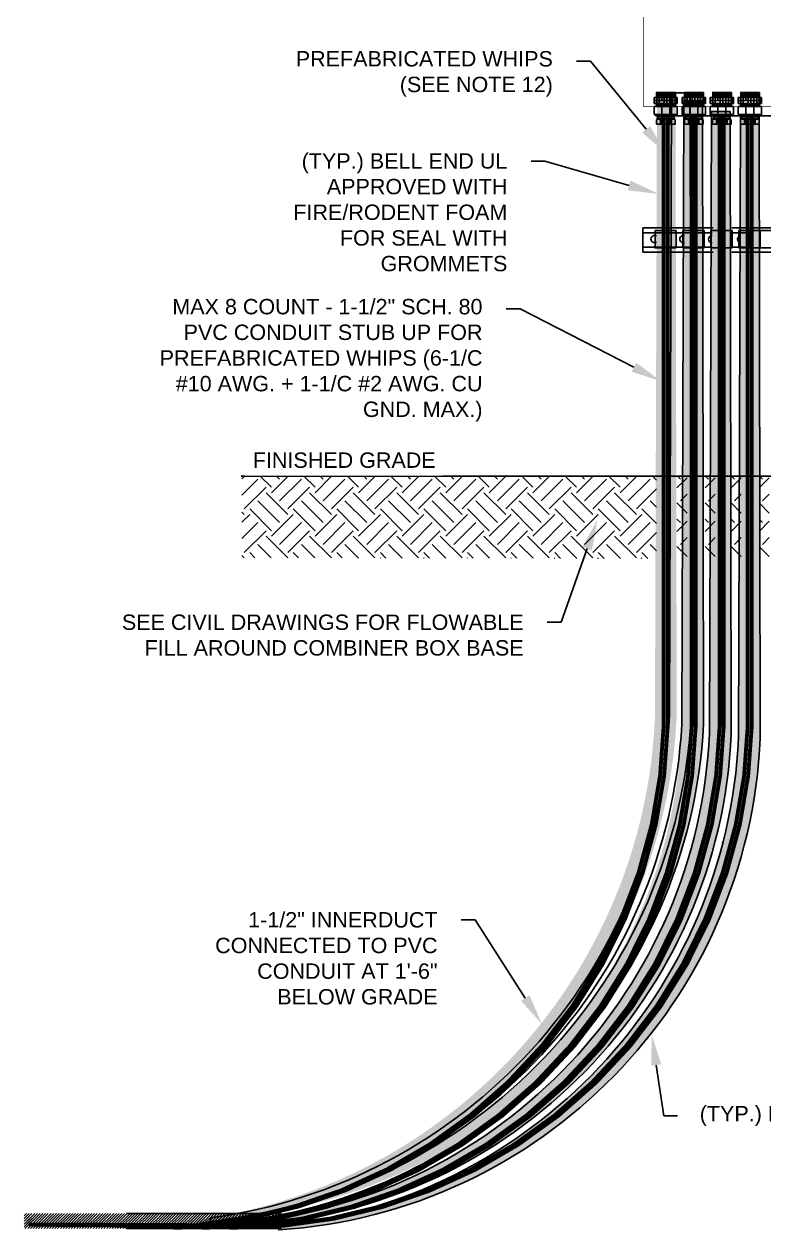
# Model space of a CAD drawing. Header units: feet. Extents: x -496 to 721, y -497 to 166.
# Drawn here: x -272 to -223.9, y -186.2 to -107.8 of the extents above; entities that cross this region are included whole.
import ezdxf
from ezdxf import colors
from ezdxf.entities.mleader import LeaderData, LeaderLine
from ezdxf.math import Vec2, Vec3

# ---------------------------------------------------------------- set-up
doc = ezdxf.new("R2010")
doc.units = ezdxf.units.FT
doc.header["$MEASUREMENT"] = 0
for name, color, linetype in [('Cable Gland', 4, 'Continuous'), ('DC Homerun', 8, 'Continuous'), ('E-COMB-BOX', 42, 'Continuous'), ('E-COND-PVC', 4, 'Continuous'), ('G-ANNO-TEXT', 1, 'Continuous'), ('PV-MESS-CABL', 102, 'Continuous'), ('S-ERTH', 9, 'Continuous'), ('S-STEL-ANGL', 3, 'Continuous'), ('STRINGS', 10, 'Continuous')]:
    doc.layers.add(name, color=color, linetype=linetype)
doc.styles.add('NEI-A', font='arial.ttf')
pattern_1 = [(45, (-308.7027097866926, -216.8753720475129), (-0.08838834764831845, 0.08838834764831845), [])]

# ---------------------------------------------------------------- blocks, each defined once
blk = doc.blocks.new('Bell End')
at = {"layer": 'E-COND-PVC', "linetype": 'Continuous'}
for points in [[(-0.6116931442463169, 0), (0.6116931442463169, 0), (0.6116931442463169, 0.2706905371003643), (0.5492212916958579, 0.3227608262011614), (-0.5492212916959502, 0.3227608262011614), (-0.6116931442463169, 0.2680979552195737), (-0.6116931442463169, 0)], [(-0.5804572179710377, 0.295429390710396), (-0.5440361279341985, 0.3123592627514711), (-0.4763478756960851, 0.3227608262011614), (-0.4268857864394917, 0.3175600444762097), (-0.3774236971825076, 0.2967412996139274), (-0.3410026071458603, 0.2706905371003643), (-0.2733143549075621, 0.2706905371003643), (-0.2004409389076969, 0.2967412996139274), (-0.1148587907524501, 0.3156564900163517), (-0.002592581880925593, 0.3227608262011614), (0.1327526866694981, 0.3123592627514711), (0.200440938907704, 0.2967412996139274), (0.2733143549075621, 0.2706905371003643), (0.3357862074578293, 0.2706905371003643), (0.3722385334209477, 0.2967412996139274), (0.4398955497329737, 0.3227608262011614), (0.507583801971272, 0.3227608262011614), (0.544036127934298, 0.3123592627514711), (0.6116931442463169, 0.2680979552195737)], [(-0.5492212916959502, 0.374831115301788), (-0.5388197282462528, 0.4268701684762561), (-0.507583801971272, 0.4737240578886883), (-0.4659463122464871, 0.4997748204024504), (-0.4242775865954229, 0.510176383851956), (0.4138760231459315, 0.510176383851956), (0.4659463122466931, 0.4997748204024504), (0.507583801971272, 0.4737240578886883), (0.5388197282463594, 0.4268701684762561), (0.5492212916958579, 0.374831115301788)], [(-0.5492212916959502, 0.374831115301788), (0.5492212916958579, 0.374831115301788), (0.5492212916958579, 0.3227608262011614)], [(-0.5492212916959502, 0.374831115301788), (-0.5492212916959502, 0.3227608262011614)], [(0.42427758659543, 0.510176383851956), (0.42427758659543, 0.5518138735767337), (-0.4242775865954229, 0.5518138735767337), (-0.4242775865954229, 0.510176383851956)], [(-0.3410026071458603, 0.2706905371003643), (-0.3410026071458603, 0)], [(-0.2733143549075621, 0.2706905371003643), (-0.2733143549075621, 0)], [(0.2733143549075621, 0.2706905371003643), (0.2733143549075621, 0)], [(0.3357862074578293, 0.2706905371003643), (0.3357862074578293, 0)]]:
    blk.add_lwpolyline(points, dxfattribs=at)

msp = doc.modelspace()

# ---------------------------------------------------------------- hatches: boundary and pattern name
at = {"layer": 'Cable Gland', "transparency": 33554513}
h = msp.add_hatch(color=256, dxfattribs=at)
h.dxf.hatch_style = 1
h.paths.add_polyline_path([(-230.9096180834117, -121.0729957936842), (-229.660978252778, -121.0729957936842), (-229.6739908465465, -112.4510060544621), (-230.8853285517275, -112.4510060544621)])
edge = h.paths.add_edge_path()
edge.add_arc((-265.4049771423965, -151.4216733439685), 34.4177137954935, 277.64928808260413, 357.6178390649835, ccw=False)
edge.add_line((-260.8236688575803, -185.5331177183712), (-260.8171407749983, -185.7614424558874))
edge.add_arc((-264.3632466154017, -151.1406648142897), 34.80191246383314, 275.8482455013695, 357.1810430818846)
edge.add_line((-229.6034472426095, -152.8522309694349), (-229.6590139174264, -122.3961373345251))
edge.add_line((-229.6590139174245, -122.3961373345232), (-230.9132847456208, -122.3961373345232))
edge.add_line((-230.9132847456208, -122.3961373345232), (-231.0170064580329, -152.8522309694331))
h = msp.add_hatch(color=256, dxfattribs=at)
h.dxf.hatch_style = 1
h.paths.add_polyline_path([(-229.1642893376379, -121.245049488693), (-227.9156495070042, -121.245049488693), (-227.9286621007727, -112.9260994738947), (-229.1399998059537, -112.9260994738947)])
edge = h.paths.add_edge_path()
edge.add_arc((-262.3583248640284, -152.3980904521072), 33.0996932833983, 275.59270657539895, 358.39127878474955, ccw=False)
edge.add_line((-259.1325541309693, -185.3402230277738), (-259.1195006325038, -185.4446004894421))
edge.add_arc((-261.5775128192276, -151.7793054172857), 33.7549095126247, 274.1759403279993, 357.3714616681945)
edge.add_line((-227.8581184968339, -153.3273243888657), (-227.9136851716507, -122.3902197251523))
edge.add_line((-227.9136851716507, -122.3902197251523), (-229.167955999847, -122.3902197251523))
edge.add_line((-229.167955999847, -122.3902197251523), (-229.2716777122591, -153.3273243888657))
h = msp.add_hatch(color=256, dxfattribs=at)
h.dxf.hatch_style = 1
h.paths.add_polyline_path([(-227.3701306408116, -121.2650233400859), (-226.1214908101779, -121.2650233400859), (-226.1345034039464, -113.5252559459191), (-227.3458411091274, -113.5252559459191)])
edge = h.paths.add_edge_path()
edge.add_arc((-260.8485255625751, -152.4329165895601), 33.40441306477526, 276.0328791311507, 357.4373605306972, ccw=False)
edge.add_line((-257.3377500926458, -185.6523275988152), (-257.3213045512698, -185.8885097968873))
edge.add_arc((-259.4847396484824, -152.5076600980342), 33.45088306812272, 273.708191436079, 357.5690675830737)
edge.add_line((-226.0639598000075, -153.9264808608918), (-226.1195264748244, -122.4101947579425))
edge.add_line((-226.1195264748244, -122.4101947579406), (-227.3737973030206, -122.4101947579406))
edge.add_line((-227.3737973030206, -122.4101947579406), (-227.4775190154328, -153.92648086089))
h = msp.add_hatch(color=256, dxfattribs=at)
h.dxf.hatch_style = 1
h.paths.add_polyline_path([(-225.4853867980471, -121.2606708740554), (-224.2367469674132, -121.2606708740554), (-224.2497595611808, -113.8081918654611), (-225.4610972663636, -113.8081918654611)])
h.paths.add_polyline_path([(-225.5927751726672, -154.2094167804321, -0.3709258719746126), (-255.4530062498802, -185.9352635183573), (-255.4365607085042, -186.1714457164294, 0.3831677062274837), (-224.1792159572437, -154.2094167804318), (-224.2347826320596, -122.3856708740554), (-225.4890534602561, -122.3856708740554)])
at = {"layer": 'Cable Gland'}
h = msp.add_hatch(color=256, dxfattribs=at)
h.dxf.hatch_style = 1
h.paths.add_polyline_path([(-231.0120013274814, -121.2606708740554), (-229.6398191080903, -121.2606708740554), (-229.6398191080903, -122.3856708740554), (-231.0120013274814, -122.3856708740554)])
h = msp.add_hatch(color=256, dxfattribs=at)
h.dxf.hatch_style = 1
h.paths.add_polyline_path([(-229.1988890163689, -121.2606708740554), (-227.8267067969796, -121.2606708740554), (-227.8267067969796, -122.3856708740554), (-229.1988890163689, -122.3856708740554)])
h = msp.add_hatch(color=256, dxfattribs=at)
h.dxf.hatch_style = 1
h.paths.add_polyline_path([(-227.379752413603, -121.2606708740554), (-226.0075701942119, -121.2606708740554), (-226.0075701942119, -122.3856708740554), (-227.379752413603, -122.3856708740554)])
h = msp.add_hatch(color=256, dxfattribs=at)
h.dxf.hatch_style = 1
h.paths.add_polyline_path([(-225.5606158108353, -121.2606708740554), (-224.188433591446, -121.2606708740554), (-224.188433591446, -122.3856708740554), (-225.5606158108353, -122.3856708740554)])
at = {"layer": 'E-COND-PVC', "transparency": 33554523}
h = msp.add_hatch(dxfattribs=at)
h.set_pattern_fill('ANSI31', color=256)
h.set_pattern_definition(pattern_1)
h.paths.add_polyline_path([(-258.9419201103269, -185.1057504334553), (-271.9616284238969, -185.1057414807078), (-271.9616288241855, -186.0907414807084), (-258.9419205106155, -186.0907504334541)])
h = msp.add_hatch(dxfattribs=at)
h.set_pattern_fill('ANSI31', color=256)
h.set_pattern_definition(pattern_1)
h.paths.add_polyline_path([(-257.1227835075592, -185.1057504334553), (-271.9616284238969, -185.1057414807078), (-271.9616288241855, -186.0907414807084), (-257.1227839078497, -186.0907504334541)])
h = msp.add_hatch(dxfattribs=at)
h.set_pattern_fill('ANSI31', color=4)
h.set_pattern_definition(pattern_1)
h.paths.add_polyline_path([(-255.3036469047934, -185.1057504334553), (-271.9616282237516, -185.1057414807078), (-271.9616286240403, -186.0907414807084), (-255.303647305082, -186.0907504334541)])
h = msp.add_hatch(dxfattribs=at)
h.set_pattern_fill('ANSI31', color=256)
h.set_pattern_definition(pattern_1)
h.paths.add_polyline_path([(-260.7610567130928, -185.1057504334553), (-271.7761518425873, -185.1057414807078), (-271.7761522428777, -186.0907414807084), (-260.7610571133832, -186.0907504334541)])
at = {"layer": 'S-ERTH'}
h = msp.add_hatch(dxfattribs=at)
h.set_pattern_fill('EARTH', color=256, scale=8, angle=45)
h.set_pattern_definition([(45, (-206.7659324608762, -125.2034807691475), (2.220446049250313e-16, 2.82842712474619), [2, -2]), (45, (-207.2962625467649, -124.6731506832589), (2.220446049250313e-16, 2.82842712474619), [2, -2]), (45, (-207.8265926326553, -124.1428205973684), (2.220446049250313e-16, 2.82842712474619), [2, -2]), (135, (-207.8265926326553, -123.789267206776), (-2.82842712474619, 4.440892098500626e-16), [2, -2]), (135, (-207.2962625467649, -123.2589371208855), (-2.82842712474619, 4.440892098500626e-16), [2, -2]), (135, (-206.7659324608762, -122.7286070349951), (-2.82842712474619, 4.440892098500626e-16), [2, -2])])
h.paths.add_polyline_path([(-230.918507074663, -142.5628133081032), (-230.918507074663, -137.2034807691475), (-257.8289496706661, -137.2034807691475), (-257.8289496706661, -142.5133194321211)])
h = msp.add_hatch(dxfattribs=at)
h.set_pattern_fill('EARTH', color=256, scale=8, angle=45)
h.set_pattern_definition([(45, (-192.0667435777054, -125.2034807691475), (2.220446049250313e-16, 2.82842712474619), [2, -2]), (45, (-192.5970736635959, -124.6731506832589), (2.220446049250313e-16, 2.82842712474619), [2, -2]), (45, (-193.1274037494845, -124.1428205973684), (2.220446049250313e-16, 2.82842712474619), [2, -2]), (135, (-193.1274037494845, -123.789267206776), (-2.82842712474619, 4.440892098500626e-16), [2, -2]), (135, (-192.5970736635959, -123.2589371208855), (-2.82842712474619, 4.440892098500626e-16), [2, -2]), (135, (-192.0667435777054, -122.7286070349951), (-2.82842712474619, 4.440892098500626e-16), [2, -2])])
h.paths.add_polyline_path([(-228.9275664497623, -142.5628133081032), (-228.9275664497623, -137.2034807691475), (-229.5858505838901, -137.2034807691475), (-229.5858505838901, -142.5133194321211)])
h = msp.add_hatch(dxfattribs=at)
h.set_pattern_fill('EARTH', color=256, scale=8, angle=45)
h.set_pattern_definition([(45, (-190.2476069749378, -125.2034807691475), (2.220446049250313e-16, 2.82842712474619), [2, -2]), (45, (-190.7779370608282, -124.6731506832589), (2.220446049250313e-16, 2.82842712474619), [2, -2]), (45, (-191.3082671467187, -124.1428205973684), (2.220446049250313e-16, 2.82842712474619), [2, -2]), (135, (-191.3082671467187, -123.789267206776), (-2.82842712474619, 4.440892098500626e-16), [2, -2]), (135, (-190.7779370608282, -123.2589371208855), (-2.82842712474619, 4.440892098500626e-16), [2, -2]), (135, (-190.2476069749378, -122.7286070349951), (-2.82842712474619, 4.440892098500626e-16), [2, -2])])
h.paths.add_polyline_path([(-227.1084298469964, -142.5628133081032), (-227.1084298469964, -137.2034807691475), (-227.7667139811242, -137.2034807691475), (-227.7667139811242, -142.5133194321211)])
h = msp.add_hatch(dxfattribs=at)
h.set_pattern_fill('EARTH', color=256, scale=8, angle=45)
h.set_pattern_definition([(45, (-188.549789157762, -125.2034807691475), (2.220446049250313e-16, 2.82842712474619), [2, -2]), (45, (-189.0801192436525, -124.6731506832589), (2.220446049250313e-16, 2.82842712474619), [2, -2]), (45, (-189.6104493295429, -124.1428205973684), (2.220446049250313e-16, 2.82842712474619), [2, -2]), (135, (-189.6104493295429, -123.789267206776), (-2.82842712474619, 4.440892098500626e-16), [2, -2]), (135, (-189.0801192436525, -123.2589371208855), (-2.82842712474619, 4.440892098500626e-16), [2, -2]), (135, (-188.549789157762, -122.7286070349951), (-2.82842712474619, 4.440892098500626e-16), [2, -2])])
h.paths.add_polyline_path([(-225.4106120298206, -142.5628133081032), (-225.4106120298206, -137.2034807691475), (-226.0688961639485, -137.2034807691475), (-226.0688961639485, -142.5133194321211)])
h = msp.add_hatch(dxfattribs=at)
h.set_pattern_fill('EARTH', color=256, scale=8, angle=45)
h.set_pattern_definition([(45, (-186.7365918494602, -125.2034807691475), (2.220446049250313e-16, 2.82842712474619), [2, -2]), (45, (-187.2669219353506, -124.6731506832589), (2.220446049250313e-16, 2.82842712474619), [2, -2]), (45, (-187.7972520212411, -124.1428205973684), (2.220446049250313e-16, 2.82842712474619), [2, -2]), (135, (-187.7972520212411, -123.789267206776), (-2.82842712474619, 4.440892098500626e-16), [2, -2]), (135, (-187.2669219353506, -123.2589371208855), (-2.82842712474619, 4.440892098500626e-16), [2, -2]), (135, (-186.7365918494602, -122.7286070349951), (-2.82842712474619, 4.440892098500626e-16), [2, -2])])
h.paths.add_polyline_path([(-223.5974147215188, -142.5628133081032), (-223.5974147215188, -137.2034807691475), (-224.2556988556466, -137.2034807691475), (-224.2556988556466, -142.5133194321211)])

# ---------------------------------------------------------------- linework, layer by layer
msp.add_line((-224.8101708896907, -121.2606708740554), (-222.3692969886783, -121.2606708740554))
for points in [[(-229.1988890163689, -121.2606708740554), (-227.8267067969796, -121.2606708740554), (-227.8267067969796, -122.3856708740554), (-229.1988890163689, -122.3856708740554)], [(-227.379752413603, -121.2606708740554), (-226.0075701942119, -121.2606708740554), (-226.0075701942119, -122.3856708740554), (-227.379752413603, -122.3856708740554)], [(-225.5606158108353, -121.2606708740554), (-224.188433591446, -121.2606708740554), (-224.188433591446, -122.3856708740554), (-225.5606158108353, -122.3856708740554)]]:
    msp.add_lwpolyline(points, close=True)
msp.add_lwpolyline([(-222.3692969886783, -122.3856708740554), (-224.8101708896907, -122.3856708740554), (-224.8101708896907, -121.2606708740554)])
at = {"layer": 'Cable Gland'}
for p, q in [((-231.0628382220734, -112.6051749866187), (-229.5628382220734, -112.6051749866187)), ((-231.0628382220734, -112.6051749866187), (-231.0628382220734, -113.0052197920036)), ((-231.0431802806092, -112.6051749866187), (-231.0431802806092, -113.0052197920036)), ((-229.928417599715, -112.282757123176), (-230.907341273009, -112.3416661751967)), ((-229.6921216122996, -112.300094026547), (-230.907341273009, -112.3732227496116)), ((-229.6921216122996, -112.3251186238272), (-230.907341273009, -112.3982473468955)), ((-229.6921216122996, -112.3566751982457), (-230.907341273009, -112.4298039213104)), ((-229.6921216122996, -112.3882317726625), (-230.907341273009, -112.461360495729)), ((-229.6921216122996, -112.4197883470792), (-230.907341273009, -112.4929170701457)), ((-229.6921216122996, -112.451344921496), (-230.907341273009, -112.5244736445625)), ((-229.6921216122996, -112.4829014959128), (-230.907341273009, -112.5560302189792)), ((-229.6921216122996, -112.5144580703295), (-230.907341273009, -112.587586793396)), ((-230.9006083777699, -112.6051749866187), (-230.9006083777699, -113.0052197920036)), ((-230.7383785334664, -112.6051749866187), (-230.7383785334664, -113.0052197920036)), ((-229.6921216122996, -112.5460146447481), (-230.7260876517635, -112.6082360015976)), ((-230.5761486891665, -112.6051749866187), (-230.5761486891665, -112.8051973893112)), ((-230.4139727057468, -112.6051749866187), (-230.4139727057468, -113.0052197920036)), ((-230.2516890005595, -112.6051749866187), (-230.2516890005595, -113.0052197920036)), ((-229.6921216122996, -112.5775712191648), (-230.1508283900589, -112.6051749866187)), ((-230.0603258515334, -112.6051749866187), (-230.0603258515334, -113.0052197920036)), ((-229.8689627025037, -112.6051749866187), (-229.8689627025037, -113.0052197920036)), ((-229.7012328811747, -112.6051749866187), (-229.7012328811747, -113.0052197920036)), ((-229.6921216122996, -112.6051749866187), (-229.6921216122996, -112.282757123176)), ((-229.5983343418052, -112.6051749866187), (-229.5983343418052, -113.0052197920036)), ((-229.5628382220734, -112.6051749866187), (-229.5628382220734, -113.0052197920036)), ((-229.2437016193076, -112.6051749866187), (-227.7437016193076, -112.6051749866187)), ((-229.2437016193076, -112.6051749866187), (-229.2437016193076, -113.0052197920036)), ((-229.2240436778434, -112.6051749866187), (-229.2240436778434, -113.0052197920036)), ((-228.1092809969491, -112.282757123176), (-229.0882046702432, -112.3416661751967)), ((-227.8729850095337, -112.300094026547), (-229.0882046702432, -112.3732227496116)), ((-227.8729850095337, -112.3251186238272), (-229.0882046702432, -112.3982473468955)), ((-227.8729850095337, -112.3566751982457), (-229.0882046702432, -112.4298039213104)), ((-227.8729850095337, -112.3882317726625), (-229.0882046702432, -112.461360495729)), ((-227.8729850095337, -112.4197883470792), (-229.0882046702432, -112.4929170701457)), ((-227.8729850095337, -112.451344921496), (-229.0882046702432, -112.5244736445625)), ((-227.8729850095337, -112.4829014959128), (-229.0882046702432, -112.5560302189792)), ((-227.8729850095337, -112.5144580703295), (-229.0882046702432, -112.587586793396)), ((-229.081471775004, -112.6051749866187), (-229.081471775004, -113.0052197920036)), ((-228.9192419307005, -112.6051749866187), (-228.9192419307005, -113.0052197920036)), ((-227.8729850095337, -112.5460146447481), (-228.9069510489976, -112.6082360015976)), ((-228.7570120864007, -112.6051749866187), (-228.7570120864007, -112.8051973893112)), ((-228.5948361029809, -112.6051749866187), (-228.5948361029809, -113.0052197920036)), ((-228.4325523977936, -112.6051749866187), (-228.4325523977936, -113.0052197920036)), ((-227.8729850095337, -112.5775712191648), (-228.331691787293, -112.6051749866187)), ((-228.2411892487676, -112.6051749866187), (-228.2411892487676, -113.0052197920036)), ((-228.0498260997379, -112.6051749866187), (-228.0498260997379, -113.0052197920036)), ((-227.8820962784089, -112.6051749866187), (-227.8820962784089, -113.0052197920036)), ((-227.8729850095337, -112.6051749866187), (-227.8729850095337, -112.282757123176)), ((-227.7791977390393, -112.6051749866187), (-227.7791977390393, -113.0052197920036)), ((-227.7437016193076, -112.6051749866187), (-227.7437016193076, -113.0052197920036)), ((-227.4245650165399, -112.6051749866187), (-225.9245650165399, -112.6051749866187)), ((-227.4245650165399, -112.6051749866187), (-227.4245650165399, -113.0052197920036)), ((-227.4049070750757, -112.6051749866187), (-227.4049070750757, -113.0052197920036)), ((-226.2901443941814, -112.282757123176), (-227.2690680674755, -112.3416661751967)), ((-226.0538484067661, -112.300094026547), (-227.2690680674755, -112.3732227496116)), ((-226.0538484067661, -112.3251186238272), (-227.2690680674755, -112.3982473468955)), ((-226.0538484067661, -112.3566751982457), (-227.2690680674755, -112.4298039213104)), ((-226.0538484067661, -112.3882317726625), (-227.2690680674755, -112.461360495729)), ((-226.0538484067661, -112.4197883470792), (-227.2690680674755, -112.4929170701457)), ((-226.0538484067661, -112.451344921496), (-227.2690680674755, -112.5244736445625)), ((-226.0538484067661, -112.4829014959128), (-227.2690680674755, -112.5560302189792)), ((-226.0538484067661, -112.5144580703295), (-227.2690680674755, -112.587586793396)), ((-227.2623351722364, -112.6051749866187), (-227.2623351722364, -113.0052197920036)), ((-227.1001053279329, -112.6051749866187), (-227.1001053279329, -113.0052197920036)), ((-226.0538484067661, -112.5460146447481), (-227.0878144462299, -112.6082360015976)), ((-226.937875483633, -112.6051749866187), (-226.937875483633, -112.8051973893112)), ((-226.7756995002132, -112.6051749866187), (-226.7756995002132, -113.0052197920036)), ((-226.613415795026, -112.6051749866187), (-226.613415795026, -113.0052197920036)), ((-226.0538484067661, -112.5775712191648), (-226.5125551845254, -112.6051749866187)), ((-226.4220526459999, -112.6051749866187), (-226.4220526459999, -113.0052197920036)), ((-226.2306894969702, -112.6051749866187), (-226.2306894969702, -113.0052197920036)), ((-226.0629596756412, -112.6051749866187), (-226.0629596756412, -113.0052197920036)), ((-226.0538484067661, -112.6051749866187), (-226.0538484067661, -112.282757123176)), ((-225.9600611362716, -112.6051749866187), (-225.9600611362716, -113.0052197920036)), ((-225.9245650165399, -112.6051749866187), (-225.9245650165399, -113.0052197920036)), ((-225.605428413774, -112.6051749866187), (-224.105428413774, -112.6051749866187)), ((-225.605428413774, -112.6051749866187), (-225.605428413774, -113.0052197920036)), ((-225.5857704723098, -112.6051749866187), (-225.5857704723098, -113.0052197920036)), ((-224.4710077914156, -112.282757123176), (-225.4499314647096, -112.3416661751967)), ((-224.2347118040002, -112.300094026547), (-225.4499314647096, -112.3732227496116)), ((-224.2347118040002, -112.3251186238272), (-225.4499314647096, -112.3982473468955)), ((-224.2347118040002, -112.3566751982457), (-225.4499314647096, -112.4298039213104)), ((-224.2347118040002, -112.3882317726625), (-225.4499314647096, -112.461360495729)), ((-224.2347118040002, -112.4197883470792), (-225.4499314647096, -112.4929170701457)), ((-224.2347118040002, -112.451344921496), (-225.4499314647096, -112.5244736445625)), ((-224.2347118040002, -112.4829014959128), (-225.4499314647096, -112.5560302189792)), ((-224.2347118040002, -112.5144580703295), (-225.4499314647096, -112.587586793396)), ((-225.4431985694705, -112.6051749866187), (-225.4431985694705, -113.0052197920036)), ((-225.280968725167, -112.6051749866187), (-225.280968725167, -113.0052197920036)), ((-224.2347118040002, -112.5460146447481), (-225.268677843464, -112.6082360015976)), ((-225.1187388808671, -112.6051749866187), (-225.1187388808671, -112.8051973893112)), ((-224.9565628974474, -112.6051749866187), (-224.9565628974474, -113.0052197920036)), ((-224.7942791922601, -112.6051749866187), (-224.7942791922601, -113.0052197920036)), ((-224.2347118040002, -112.5775712191648), (-224.6934185817595, -112.6051749866187)), ((-224.602916043234, -112.6051749866187), (-224.602916043234, -113.0052197920036)), ((-224.4115528942043, -112.6051749866187), (-224.4115528942043, -113.0052197920036)), ((-224.2438230728753, -112.6051749866187), (-224.2438230728753, -113.0052197920036)), ((-224.2347118040002, -112.6051749866187), (-224.2347118040002, -112.282757123176)), ((-224.1409245335058, -112.6051749866187), (-224.1409245335058, -113.0052197920036)), ((-224.105428413774, -112.6051749866187), (-224.105428413774, -113.0052197920036)), ((-231.0628382220734, -112.8051973893112), (-229.5628382220734, -112.8051973893112)), ((-231.0628382220734, -113.0052197920036), (-229.5628382220734, -113.0052197920036)), ((-231.0628382220734, -113.2034807691475), (-231.0628382220734, -113.7229435271352)), ((-229.5628382220734, -113.2034807691475), (-231.0628382220734, -113.2034807691475)), ((-230.6163313164857, -113.0042032119259), (-230.914354942714, -113.0221374899288)), ((-230.914354942714, -113.2034807691475), (-230.914354942714, -113.0052197920036)), ((-229.6911442609166, -113.0116410370633), (-230.914354942714, -113.0852506387623)), ((-230.2286961505347, -113.0124329215637), (-230.914354942714, -113.0536940643456)), ((-229.6911442609166, -113.0431976114819), (-230.914354942714, -113.1168072131791)), ((-229.6911442609166, -113.0747541858968), (-230.914354942714, -113.1483637875958)), ((-229.6911442609166, -113.1063107603154), (-230.914354942714, -113.1799203620144)), ((-229.6911442609166, -113.1378673347322), (-230.7814782933824, -113.2034807691475)), ((-230.5761486891665, -113.2034807691475), (-230.5761486891665, -113.7229435271352)), ((-229.6911442609166, -113.1694239091489), (-230.2570855780709, -113.2034807691475)), ((-230.0603258515334, -113.2034807691475), (-230.0603258515334, -113.7229435271352)), ((-229.6911442609166, -113.2034807691475), (-229.6911442609166, -112.8431752087895)), ((-229.5628382220734, -113.2034807691475), (-229.5628382220734, -113.7229435271352)), ((-229.2437016193076, -112.8051973893112), (-227.7437016193076, -112.8051973893112)), ((-229.2437016193076, -113.0052197920036), (-227.7437016193076, -113.0052197920036)), ((-229.2437016193076, -113.2034807691475), (-229.2437016193076, -113.7229435271352)), ((-227.7437016193076, -113.2034807691475), (-229.2437016193076, -113.2034807691475)), ((-228.7971947137198, -113.0042032119259), (-229.0952183399481, -113.0221374899288)), ((-229.0952183399481, -113.2034807691475), (-229.0952183399481, -113.0052197920036)), ((-227.8720076581508, -113.0116410370633), (-229.0952183399481, -113.0852506387623)), ((-228.4095595477688, -113.0124329215637), (-229.0952183399481, -113.0536940643456)), ((-227.8720076581508, -113.0431976114819), (-229.0952183399481, -113.1168072131791)), ((-227.8720076581508, -113.0747541858968), (-229.0952183399481, -113.1483637875958)), ((-227.8720076581508, -113.1063107603154), (-229.0952183399481, -113.1799203620144)), ((-227.8720076581508, -113.1378673347322), (-228.9623416906165, -113.2034807691475)), ((-228.7570120864007, -113.2034807691475), (-228.7570120864007, -113.7229435271352)), ((-227.8720076581508, -113.1694239091489), (-228.4379489753051, -113.2034807691475)), ((-228.2411892487676, -113.2034807691475), (-228.2411892487676, -113.7229435271352)), ((-227.8720076581508, -113.2034807691475), (-227.8720076581508, -112.8431752087895)), ((-227.7437016193076, -113.2034807691475), (-227.7437016193076, -113.7229435271352)), ((-227.4245650165399, -112.8051973893112), (-225.9245650165399, -112.8051973893112)), ((-227.4245650165399, -113.0052197920036), (-225.9245650165399, -113.0052197920036)), ((-227.4245650165399, -113.2034807691475), (-227.4245650165399, -113.7229435271352)), ((-225.9245650165399, -113.2034807691475), (-227.4245650165399, -113.2034807691475)), ((-226.9780581109521, -113.0042032119259), (-227.2760817371804, -113.0221374899288)), ((-227.2760817371804, -113.2034807691475), (-227.2760817371804, -113.0052197920036)), ((-226.0528710553831, -113.0116410370633), (-227.2760817371804, -113.0852506387623)), ((-226.5904229450011, -113.0124329215637), (-227.2760817371804, -113.0536940643456)), ((-226.0528710553831, -113.0431976114819), (-227.2760817371804, -113.1168072131791)), ((-226.0528710553831, -113.0747541858968), (-227.2760817371804, -113.1483637875958)), ((-226.0528710553831, -113.1063107603154), (-227.2760817371804, -113.1799203620144)), ((-226.0528710553831, -113.1378673347322), (-227.1432050878489, -113.2034807691475)), ((-226.937875483633, -113.2034807691475), (-226.937875483633, -113.7229435271352)), ((-226.0528710553831, -113.1694239091489), (-226.6188123725374, -113.2034807691475)), ((-226.4220526459999, -113.2034807691475), (-226.4220526459999, -113.7229435271352)), ((-226.0528710553831, -113.2034807691475), (-226.0528710553831, -112.8431752087895)), ((-225.9245650165399, -113.2034807691475), (-225.9245650165399, -113.7229435271352)), ((-225.605428413774, -112.8051973893112), (-224.105428413774, -112.8051973893112)), ((-225.605428413774, -113.0052197920036), (-224.105428413774, -113.0052197920036)), ((-225.605428413774, -113.2034807691475), (-225.605428413774, -113.7229435271352)), ((-224.105428413774, -113.2034807691475), (-225.605428413774, -113.2034807691475)), ((-225.1589215081863, -113.0042032119259), (-225.4569451344146, -113.0221374899288)), ((-225.4569451344146, -113.2034807691475), (-225.4569451344146, -113.0052197920036)), ((-224.2337344526172, -113.0116410370633), (-225.4569451344146, -113.0852506387623)), ((-224.7712863422353, -113.0124329215637), (-225.4569451344146, -113.0536940643456)), ((-224.2337344526172, -113.0431976114819), (-225.4569451344146, -113.1168072131791)), ((-224.2337344526172, -113.0747541858968), (-225.4569451344146, -113.1483637875958)), ((-224.2337344526172, -113.1063107603154), (-225.4569451344146, -113.1799203620144)), ((-224.2337344526172, -113.1378673347322), (-225.324068485083, -113.2034807691475)), ((-225.1187388808671, -113.2034807691475), (-225.1187388808671, -113.7229435271352)), ((-224.2337344526172, -113.1694239091489), (-224.7996757697715, -113.2034807691475)), ((-224.602916043234, -113.2034807691475), (-224.602916043234, -113.7229435271352)), ((-224.2337344526172, -113.2034807691475), (-224.2337344526172, -112.8431752087895)), ((-224.105428413774, -113.2034807691475), (-224.105428413774, -113.7229435271352)), ((-229.5628382220734, -113.7229435271352), (-231.0628382220734, -113.7229435271352)), ((-229.7071693694784, -113.7982022219935), (-230.918507074663, -113.7982022219935)), ((-227.7437016193076, -113.7229435271352), (-229.2437016193076, -113.7229435271352)), ((-227.8880327667125, -113.7982022219935), (-229.0993704718971, -113.7982022219935)), ((-225.9245650165399, -113.7229435271352), (-227.4245650165399, -113.7229435271352)), ((-226.0688961639448, -113.7982022219935), (-227.2802338691295, -113.7982022219935)), ((-224.105428413774, -113.7229435271352), (-225.605428413774, -113.7229435271352)), ((-224.249759561179, -113.7982022219935), (-225.4610972663636, -113.7982022219935))]:
    msp.add_line(p, q, dxfattribs=at)
for points in [[(-229.6921216122996, -112.282757123176), (-230.907341273009, -112.282757123176), (-230.907341273009, -112.6051749866187)], [(-227.8729850095337, -112.282757123176), (-229.0882046702432, -112.282757123176), (-229.0882046702432, -112.6051749866187)], [(-226.0538484067661, -112.282757123176), (-227.2690680674755, -112.282757123176), (-227.2690680674755, -112.6051749866187)], [(-224.2347118040002, -112.282757123176), (-225.4499314647096, -112.282757123176), (-225.4499314647096, -112.6051749866187)]]:
    msp.add_lwpolyline(points, dxfattribs=at)
for centre, radius, start, end in [((-230.9055929032334, -113.6419085290986), 0.156826318783088, 211.1123647187623, 265.2765177987056), ((-229.7276693086774, -113.6355107235327), 0.1639779594293357, 277.1817046325327, 327.7781789239932), ((-229.0864563004675, -113.6419085290986), 0.156826318783088, 211.1123647187623, 265.2765177987056), ((-227.9085327059115, -113.6355107235327), 0.1639779594293357, 277.1817046325327, 327.7781789239932), ((-227.2673196976998, -113.6419085290986), 0.156826318783088, 211.1123647187623, 265.2765177987056), ((-226.0893961031438, -113.6355107235327), 0.1639779594293357, 277.1817046325327, 327.7781789239932), ((-225.4481830949339, -113.6419085290986), 0.156826318783088, 211.1123647187623, 265.2765177987056), ((-224.270259500378, -113.6355107235327), 0.1639779594293357, 277.1817046325327, 327.7781789239932)]:
    msp.add_arc(centre, radius, start, end, dxfattribs=at)
at = {"layer": 'DC Homerun'}
for points in [[(-228.7298002354896, -112.3103006853985), (-228.6592566315526, -152.7115256003694, -0.3705700994695676), (-259.8729501639414, -185.6207370868237), (-259.8794782465252, -185.3924123493057, 0.363814841377648), (-230.072815846976, -152.7115256003694), (-229.9411379406724, -112.3103006853985)], [(-227.9286621007727, -112.9260994738947), (-227.8581184968339, -153.3273243888657, -0.373079885095512), (-259.0738040544225, -185.73816069748), (-259.11297254992, -185.5163596251537, 0.3606805367030721), (-229.2716777122573, -153.3273243888657), (-229.1399998059537, -112.9260994738947)], [(-226.1345034039464, -113.5252559459191), (-226.0639598000075, -153.9264808608918, -0.3831677062274814), (-257.3213045512698, -185.8885097968873), (-257.3377500926458, -185.6523275988152, 0.3709258719746125), (-227.477519015431, -153.9264808608918), (-227.3458411091274, -113.5252559459191)], [(-224.2497595611808, -113.8081918654611), (-224.1792159572437, -154.2094167804321, -0.3831677062274814), (-255.4365607085042, -186.1714457164294), (-255.4530062498802, -185.9352635183573, 0.3709258719746125), (-225.5927751726672, -154.2094167804321), (-225.4610972663636, -113.8081918654611)]]:
    msp.add_lwpolyline(points, format="xyb", close=True, dxfattribs=at)
at = {"layer": 'E-COMB-BOX', "color": 0, "const_width": 0.05}
msp.add_lwpolyline([(-231.7443180978921, -113.2034807691475), (-205.906091688807, -113.2034807691475), (-205.906091688807, -83.20348076914752), (-231.7443180978921, -83.20348076914752)], close=True, dxfattribs=at)
at = {"layer": 'PV-MESS-CABL'}
msp.add_lwpolyline([(-265.3087699434222, -186.0907327433656), (-255.303647305082, -186.0907504334541), (-255.3036469047934, -185.1057504334553), (-265.3087699434222, -185.1057327433668)], dxfattribs=at)
at = {"layer": 'S-ERTH'}
msp.add_line((-257.8648521473483, -137.2034807691475), (-174.4776876828823, -137.2034807691475), dxfattribs=at)
at = {"layer": 'S-STEL-ANGL'}
for p, q in [((-231.7968785109374, -121.0809169928475), (-227.2297486325865, -121.0809169928457)), ((-231.7968785109374, -121.3958776227669), (-227.3101708896907, -121.3958776227669)), ((-226.0184109274055, -121.0809169928457), (-210.1411333157562, -121.0809169928457)), ((-225.9379886703014, -121.3958776227669), (-224.8101708896907, -121.3958776227669)), ((-231.7968785109374, -122.3407595125323), (-227.3101708896907, -122.3407595125304)), ((-231.7968785109374, -122.6557201424534), (-227.2297486325865, -122.6557201424516)), ((-226.0184109274055, -122.6557201424516), (-224.7297486325865, -122.6557201424516)), ((-225.9379886703014, -122.3407595125304), (-224.8101708896907, -122.3407595125304)), ((-224.5980204245557, -122.6557201424516), (-210.1411333157562, -122.6557201424516))]:
    msp.add_line(p, q, dxfattribs=at)
msp.add_lwpolyline([(-231.7968785109374, -121.0809169928475), (-231.7968785109374, -122.6557201424516)], dxfattribs=at)
for centre, start, end in [((-229.1686474769781, -121.8081216428586), 72.94601293851275, 287.0539870614872), ((-227.2941518602224, -121.8231708740554), 93.88843396849867, 266.1115660315014), ((-225.4196562434668, -121.8231708740554), 100.1038956294058, 259.8961043705942)]:
    msp.add_arc(centre, 0.2362204724409431, start, end, dxfattribs=at)
at = {"layer": 'STRINGS'}
msp.add_lwpolyline([(-269.852203884559, -185.8518561254391, 0.25, 0.25, 0), (-261.7642854571445, -185.8518561254391, 0, 0, 0)], format="xyseb", dxfattribs=at)
at = {"layer": 'STRINGS', "color": 7}
msp.add_lwpolyline([(-269.5866469089801, -185.8552180028314, 0.25, 0.25, 0), (-261.4987284815675, -185.8552180028314, 0, 0, 0)], format="xyseb", dxfattribs=at)

# ---------------------------------------------------------------- block references
for p in [(-228.4937016193057, -114.3361625920884), (-226.6745650165399, -114.3361625920884), (-224.8554284137722, -114.3361625920884)]:
    msp.add_blockref('Bell End', p)

# ---------------------------------------------------------------- next in the draw order: texts
at = {"layer": 'G-ANNO-TEXT', "insert": (-257.1210656555527, -135.6701316422245), "char_height": 1, "width": 11.81081855388813, "attachment_point": 1, "style": 'NEI-A', "bg_fill": 2}
msp.add_mtext('\\pt3.00005;FINISHED GRADE', dxfattribs=at)

# ---------------------------------------------------------------- next in the draw order: leaders
at = {"layer": 'G-ANNO-TEXT'}
ml = msp.add_multileader_mtext('Standard', dxfattribs=at)
ml.set_content('PREFABRICATED WHIPS\\P(SEE NOTE 12)', color=256, style='NEI-A')
ml.set_leader_properties()
ml.build(insert=Vec2(0, 0))
ml.multileader.update_dxf_attribs({"dogleg_length": 3.071462534574611, "arrow_head_size": 2})
ctx = ml.context
ctx.base_point, ctx.char_height, ctx.arrow_head_size, ctx.landing_gap_size, ctx.plane_origin = Vec3(-255.6865966752766, -110.2460819290031), 1, 2, 1.535731267287299, Vec3(535.4144323764517, -652.2854484098466)
ctx.text_align_type = 2
notes = []
notes.append((ctx, [(1, (1, 1, 0), (-235.2079496257124, -110.2460819290031), (-1, 0), 0.8996811043483568, [(1, [(-230.3209872084321, -116.2280659305293)], 0, [])])]))
ctx.mtext.insert, ctx.mtext.width, ctx.mtext.alignment, ctx.mtext.flow_direction = Vec3(-237.6433619973491, -109.5990832932589), 17.4041063934153, 3, 5
ctx.mtext.has_bg_fill, ctx.mtext.bg_color, ctx.mtext.bg_scale_factor, ctx.mtext.bg_transparency, ctx.mtext.use_window_bg_color = 1, -1073741824, 1.5, 0, 1
ml = msp.add_multileader_mtext('Standard', dxfattribs=at)
ml.set_content('\\pxt3.00005;MAX 8 COUNT - 1-1/2" SCH. 80 PVC CONDUIT STUB UP FOR PREFABRICATED WHIPS (6-1/C #10 AWG. + 1-1/C #2 AWG. CU GND. MAX.)', color=256, style='NEI-A')
ml.set_leader_properties()
ml.build(insert=Vec2(0, 0))
ml.multileader.update_dxf_attribs({"dogleg_length": 3.071462534574611, "arrow_head_size": 2})
ctx = ml.context
ctx.base_point, ctx.char_height, ctx.arrow_head_size, ctx.landing_gap_size, ctx.plane_origin = Vec3(-264.539405655517, -126.345632583198), 1, 2, 1.535731267287299, Vec3(508.3685212599135, -662.1674690233745)
ctx.text_align_type = 2
notes.append((ctx, [(1, (1, 1, 0), (-239.7735826168669, -126.345632583198), (-1, 0), 0.8996811043483568, [(1, [(-230.6006056902211, -131.0498010938122)], 0, [])])]))
ctx.mtext.insert, ctx.mtext.width, ctx.mtext.defined_height, ctx.mtext.alignment, ctx.mtext.flow_direction = Vec3(-242.2089949885035, -125.6986339474538), 22.41177353342428, 2.037845193673647, 3, 5
ctx.mtext.has_bg_fill, ctx.mtext.bg_color, ctx.mtext.bg_scale_factor, ctx.mtext.bg_transparency, ctx.mtext.use_window_bg_color = 1, -1073741824, 1.5, 0, 1
ml = msp.add_multileader_mtext('Standard', dxfattribs=at)
ml.set_content('SEE CIVIL DRAWINGS FOR FLOWABLE FILL AROUND COMBINER BOX BASE ', color=256, style='NEI-A')
ml.set_leader_properties()
ml.build(insert=Vec2(0, 0))
ml.multileader.update_dxf_attribs({"dogleg_length": 3.071462534574611, "arrow_head_size": 2})
ctx = ml.context
ctx.base_point, ctx.char_height, ctx.arrow_head_size, ctx.landing_gap_size, ctx.plane_origin = Vec3(-267.018051945267, -146.7058120069637), 1, 2, 1.535731267287299, Vec3(511.0392610547474, -680.683090877736)
ctx.text_align_type = 2
notes.append((ctx, [(1, (1, 1, 0), (-237.1028428220329, -146.7058120069637), (-1, 0), 0.8996811043483568, [(1, [(-234.7460992691163, -140.0316788774148)], 0, [])])]))
ctx.mtext.insert, ctx.mtext.width, ctx.mtext.defined_height, ctx.mtext.alignment, ctx.mtext.flow_direction = Vec3(-239.5382551936696, -146.1972854039618), 26.24596739320523, 2.037845193673647, 3, 5
ctx.mtext.has_bg_fill, ctx.mtext.bg_color, ctx.mtext.bg_scale_factor, ctx.mtext.bg_transparency, ctx.mtext.use_window_bg_color = 1, -1073741824, 1.5, 0, 1
ml = msp.add_multileader_mtext('Standard', dxfattribs=at)
ml.set_content('1-1/2" INNERDUCT CONNECTED TO PVC CONDUIT AT 1\'-6" BELOW GRADE', color=256, style='NEI-A')
ml.set_leader_properties()
ml.build(insert=Vec2(0, 0))
ml.multileader.update_dxf_attribs({"dogleg_length": 3.071462534574611, "arrow_head_size": 2})
ctx = ml.context
ctx.base_point, ctx.char_height, ctx.arrow_head_size, ctx.landing_gap_size, ctx.plane_origin = Vec3(-260.9746570636106, -166.0373380124388), 1, 2, 1.535731267287299, Vec3(505.4503230578243, -700.0146168832111)
ctx.text_align_type = 2
notes.append((ctx, [(1, (1, 1, 0), (-242.6917808189578, -166.0373380124388), (-1, 0), 0.8996811043483568, [(1, [(-238.3528675023485, -172.7985736943888)], 0, [])])]))
ctx.mtext.insert, ctx.mtext.width, ctx.mtext.defined_height, ctx.mtext.alignment, ctx.mtext.flow_direction = Vec3(-245.1271931905944, -165.5288114094369), 14.64760087355572, 2.037845193673647, 3, 5
ctx.mtext.has_bg_fill, ctx.mtext.bg_color, ctx.mtext.bg_scale_factor, ctx.mtext.bg_transparency, ctx.mtext.use_window_bg_color = 1, -1073741824, 1.5, 0, 1
ml = msp.add_multileader_mtext('Standard', dxfattribs=at)
ml.set_content('(TYP.) PVC 45%%D ELBOW', color=256, style='NEI-A')
ml.set_leader_properties()
ml.build(insert=Vec2(0, 0))
ml.multileader.update_dxf_attribs({"dogleg_length": 3.071462534574611, "arrow_head_size": 2})
ctx = ml.context
ctx.base_point, ctx.char_height, ctx.arrow_head_size, ctx.landing_gap_size, ctx.plane_origin = Vec3(-229.5459093436322, -178.7674795488188), 1, 2, 1.535731267287299, Vec3(538.2343202441821, -710.3705469419824)
ctx.text_align_type = 2
notes.append((ctx, [(0, (1, 1, 0), (-230.4455904479805, -178.7674795488188), (1, 0), 0.8996811043483568, [(1, [(-231.2236697006706, -173.4860284339125)], 0, [])])]))
ctx.mtext.insert, ctx.mtext.width, ctx.mtext.defined_height, ctx.mtext.alignment, ctx.mtext.flow_direction = Vec3(-212.8798915824832, -178.1204809130745), 15.25336887740551, 2.037845193673647, 3, 5
ctx.mtext.has_bg_fill, ctx.mtext.bg_color, ctx.mtext.bg_scale_factor, ctx.mtext.bg_transparency, ctx.mtext.use_window_bg_color = 1, -1073741824, 1.5, 0, 1
for ctx, leaders in notes:
    for number, flags, end, landing, length, lines in leaders:
        leader = LeaderData()
        leader.index, (leader.has_last_leader_line, leader.has_dogleg_vector, leader.attachment_direction) = number, flags
        leader.last_leader_point, leader.dogleg_vector, leader.dogleg_length = Vec3(end), Vec3(landing), length
        for number, points, colour, breaks in lines:
            line = LeaderLine()
            line.index, line.vertices, line.color, line.breaks = number, Vec3.list(points), colors.encode_raw_color(colour), breaks
            leader.lines.append(line)
        ctx.leaders.append(leader)

# ---------------------------------------------------------------- next in the draw order: linework, layer by layer
msp.add_lwpolyline([(-230.918507074663, -113.7982022219935), (-216.9732131501137, -113.7982022219953)])

# ---------------------------------------------------------------- next in the draw order: block references
msp.add_blockref('Bell End', (-230.3128382220734, -114.3361625920884))

# ---------------------------------------------------------------- next in the draw order: leaders
ml = msp.add_multileader_mtext('Standard', dxfattribs=at)
ml.set_content('\\pxt3.00005;(TYP.) BELL END UL APPROVED WITH FIRE/RODENT FOAM FOR SEAL WITH GROMMETS', color=256, style='NEI-A')
ml.set_leader_properties()
ml.build(insert=Vec2(0, 0))
ml.multileader.update_dxf_attribs({"dogleg_length": 3.071462534574611, "arrow_head_size": 2})
ctx = ml.context
ctx.base_point, ctx.char_height, ctx.arrow_head_size, ctx.landing_gap_size, ctx.plane_origin = Vec3(-255.8035928081052, -116.7419730677761), 1, 2, 1.535731267287299, Vec3(535.5128269388856, -658.7555572451606)
ctx.text_align_type = 2
notes = []
notes.append((ctx, [(1, (1, 1, 0), (-238.1605528526748, -116.7419730677761), (-1, 0), 0.8996811043483568, [(1, [(-230.7644550531409, -118.8833203338058)], 0, [])])]))
ctx.mtext.insert, ctx.mtext.width, ctx.mtext.alignment, ctx.mtext.flow_direction = Vec3(-240.5959652243096, -116.2334464647743), 14.43920329192518, 3, 5
ctx.mtext.has_bg_fill, ctx.mtext.bg_color, ctx.mtext.bg_scale_factor, ctx.mtext.bg_transparency, ctx.mtext.use_window_bg_color = 1, -1073741824, 1.5, 0, 1
for ctx, leaders in notes:
    for number, flags, end, landing, length, lines in leaders:
        leader = LeaderData()
        leader.index, (leader.has_last_leader_line, leader.has_dogleg_vector, leader.attachment_direction) = number, flags
        leader.last_leader_point, leader.dogleg_vector, leader.dogleg_length = Vec3(end), Vec3(landing), length
        for number, points, colour, breaks in lines:
            line = LeaderLine()
            line.index, line.vertices, line.color, line.breaks = number, Vec3.list(points), colors.encode_raw_color(colour), breaks
            leader.lines.append(line)
        ctx.leaders.append(leader)

# ---------------------------------------------------------------- next in the draw order: linework, layer by layer
msp.add_lwpolyline([(-231.0120013274814, -121.2606708740554), (-229.6398191080903, -121.2606708740554), (-229.6398191080903, -122.3856708740554), (-231.0120013274814, -122.3856708740554)], close=True)
at = {"layer": 'S-STEL-ANGL'}
msp.add_arc((-231.0431430937338, -121.8081216428586), 0.2362204724409431, 58.15481944079075, 301.8451805592093, dxfattribs=at)
at = {"layer": 'STRINGS', "const_width": 0.25}
for points in [[(-271.6661397056, -185.8240721391962), (-267.2164944837191, -185.8240721391962, 0.4375593685374199), (-230.4490400081527, -153.4209232859507), (-230.4490400081527, -113.8086938480833)], [(-265.4025586626781, -185.8518561254391, 0.4375593685374199), (-228.6351041871117, -153.4487072721936), (-228.6351041871117, -113.8364778343262)], [(-263.5834220599122, -185.8518561254391, 0.4375593685374199), (-226.8159675843458, -153.4487072721936), (-226.815967584344, -113.8364778343262)], [(-261.7642854571445, -185.8518561254391, 0.4375593685374199), (-224.9968309815781, -153.4487072721936), (-224.9968309815781, -113.8364778343262)]]:
    msp.add_lwpolyline(points, format="xyb", dxfattribs=at)
at = {"layer": 'STRINGS', "color": 7}
for points in [[(-271.4005827300211, -185.8274340165885, 0.25, 0.25, 0), (-266.950937508142, -185.8274340165885, 0.25, 0.25, 0.4375593685374199), (-230.1834830325756, -153.424285163343, 0.25, 0.25, 0), (-230.1834830325738, -113.8120557254756, 0, 0, 0)], [(-265.137001687101, -185.8552180028314, 0.25, 0.25, 0.4375593685374199), (-228.3695472115346, -153.4520691495859, 0.25, 0.25, 0), (-228.3695472115346, -113.8398397117185, 0, 0, 0)], [(-263.3178650843333, -185.8552180028314, 0.25, 0.25, 0.4375593685374199), (-226.5504106087669, -153.4520691495859, 0.25, 0.25, 0), (-226.5504106087669, -113.8398397117185, 0, 0, 0)], [(-261.4987284815675, -185.8552180028314, 0.25, 0.25, 0.4375593685374199), (-224.7312740060011, -153.4520691495859, 0.25, 0.25, 0), (-224.7312740060011, -113.8398397117185, 0, 0, 0)]]:
    msp.add_lwpolyline(points, format="xyseb", dxfattribs=at)

doc.saveas('drawing.dxf')
